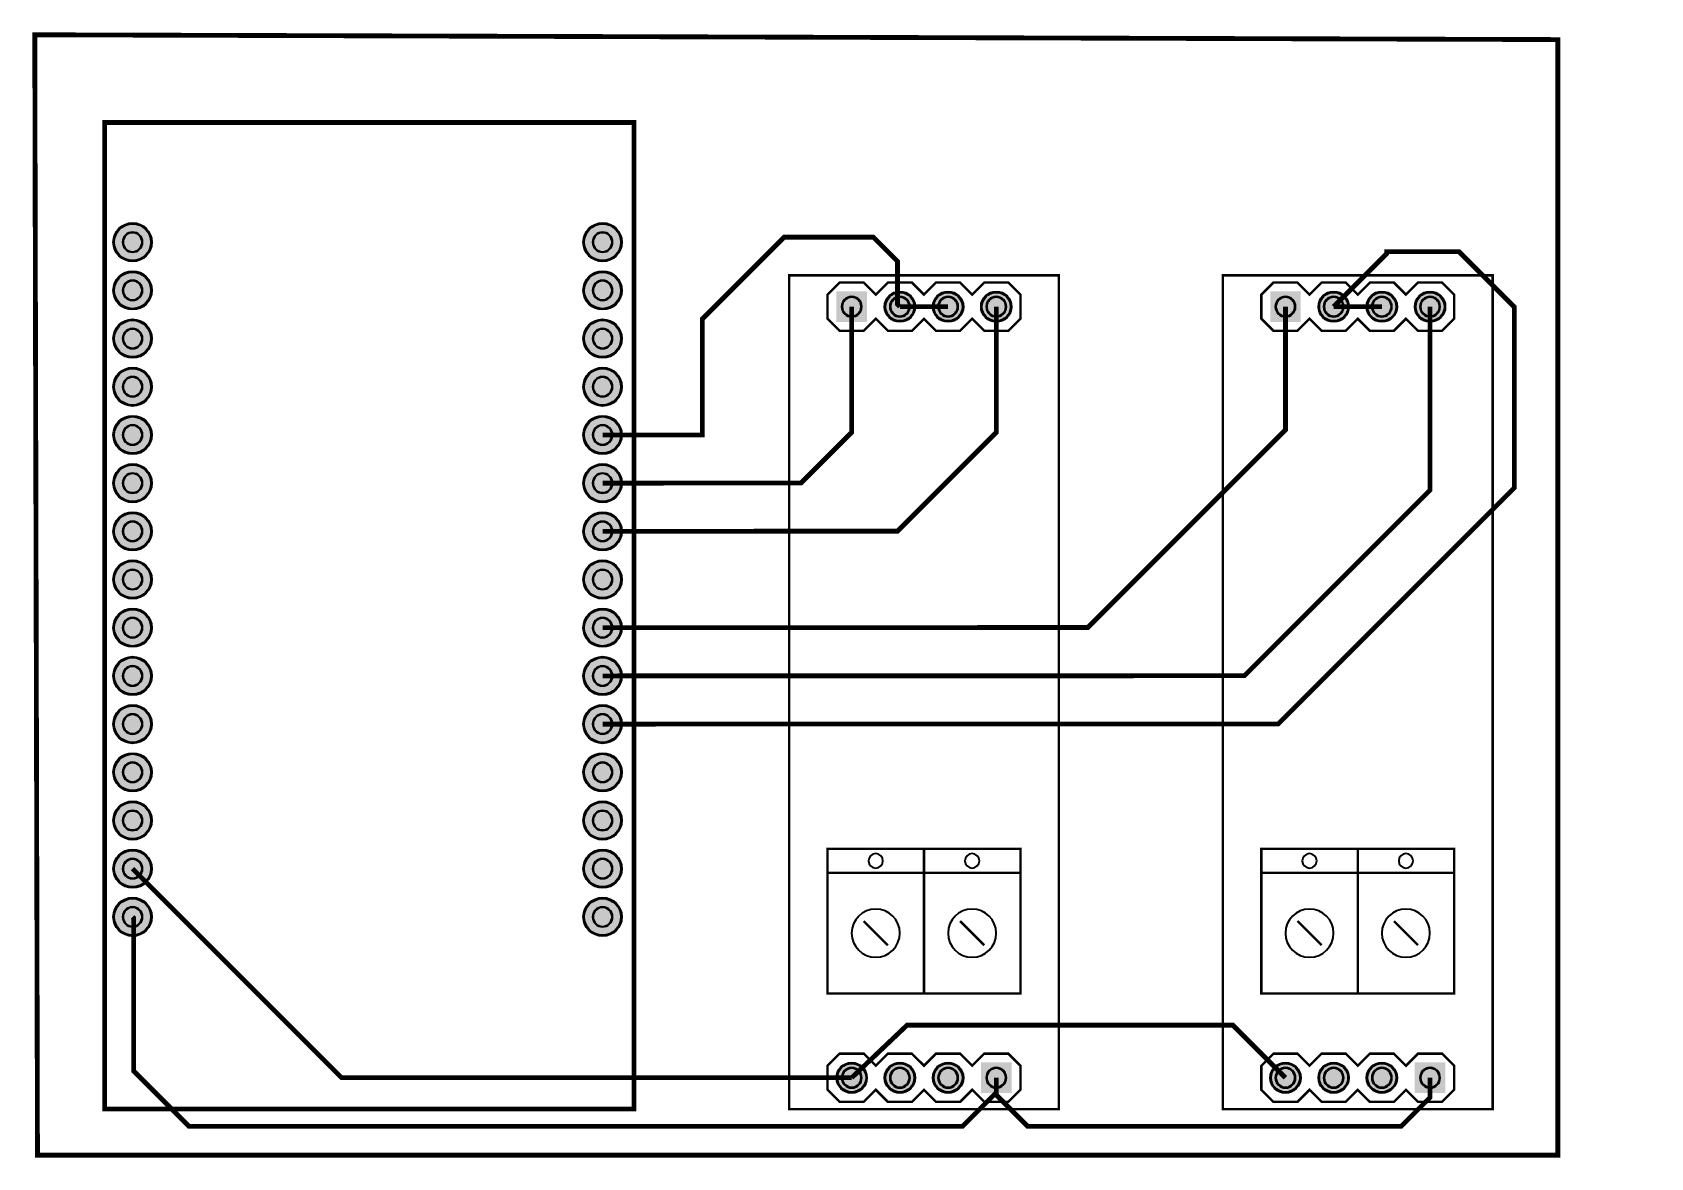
# Model space of a CAD drawing. Header units: millimetres. Extents: x 6.7 to 92, y -0.1 to 59.2.
import ezdxf

# ---------------------------------------------------------------- set-up
doc = ezdxf.new("R2010")
doc.units = ezdxf.units.MM
for name, color, linetype, true_color in [('BoardOutLine', 7, 'Continuous', 0xff00ff), ('BottomSolderMaskLayer', 7, 'Continuous', 0xaa00ff), ('Multi-Layer', 7, 'Continuous', 0xc0c0c0), ('TopLayer', 7, 'Continuous', 0xff0000), ('TopSilkLayer', 7, 'Continuous', 0xffcc00), ('TopSolderMaskLayer', 7, 'Continuous', 0x800080)]:
    doc.layers.add(name, color=color, linetype=linetype, true_color=true_color)

msp = doc.modelspace()

# ---------------------------------------------------------------- hatches: boundary and pattern name
at = {"layer": 'BottomSolderMaskLayer'}
for points in [[(10.995, 48.123, 1), (13.027, 48.123, 1)], [(35.765, 48.123, 1), (37.797, 48.123, 1)], [(10.995, 45.583, 1), (13.027, 45.583, 1)], [(35.765, 45.583, 1), (37.797, 45.583, 1)], [(50.716, 45.529), (50.716, 43.919), (49.106, 43.919), (49.106, 45.529)], [(51.646, 44.724, 1), (53.256, 44.724, 1)], [(54.186, 44.724, 1), (55.796, 44.724, 1)], [(56.726, 44.724, 1), (58.336, 44.724, 1)], [(73.576, 45.529), (73.576, 43.919), (71.966, 43.919), (71.966, 45.529)], [(74.506, 44.724, 1), (76.116, 44.724, 1)], [(77.046, 44.724, 1), (78.656, 44.724, 1)], [(79.586, 44.724, 1), (81.196, 44.724, 1)], [(10.995, 43.043, 1), (13.027, 43.043, 1)], [(35.765, 43.043, 1), (37.797, 43.043, 1)], [(10.995, 40.503, 1), (13.027, 40.503, 1)], [(35.765, 40.503, 1), (37.797, 40.503, 1)], [(10.995, 37.963, 1), (13.027, 37.963, 1)], [(35.765, 37.963, 1), (37.797, 37.963, 1)], [(10.995, 35.423, 1), (13.027, 35.423, 1)], [(35.765, 35.423, 1), (37.797, 35.423, 1)], [(10.995, 32.883, 1), (13.027, 32.883, 1)], [(35.765, 32.883, 1), (37.797, 32.883, 1)], [(10.995, 30.343, 1), (13.027, 30.343, 1)], [(35.765, 30.343, 1), (37.797, 30.343, 1)], [(10.995, 27.803, 1), (13.027, 27.803, 1)], [(35.765, 27.803, 1), (37.797, 27.803, 1)], [(10.995, 25.263, 1), (13.027, 25.263, 1)], [(35.765, 25.263, 1), (37.797, 25.263, 1)], [(10.995, 22.723, 1), (13.027, 22.723, 1)], [(35.765, 22.723, 1), (37.797, 22.723, 1)], [(10.995, 20.183, 1), (13.027, 20.183, 1)], [(35.765, 20.183, 1), (37.797, 20.183, 1)], [(10.995, 17.643, 1), (13.027, 17.643, 1)], [(35.765, 17.643, 1), (37.797, 17.643, 1)], [(10.995, 15.103, 1), (13.027, 15.103, 1)], [(35.765, 15.103, 1), (37.797, 15.103, 1)], [(10.995, 12.563, 1), (13.027, 12.563, 1)], [(35.765, 12.563, 1), (37.797, 12.563, 1)], [(49.106, 4.084, 1), (50.716, 4.084, 1)], [(51.646, 4.084, 1), (53.256, 4.084, 1)], [(54.186, 4.084, 1), (55.796, 4.084, 1)], [(56.726, 3.279), (56.726, 4.889), (58.336, 4.889), (58.336, 3.279)], [(71.966, 4.084, 1), (73.576, 4.084, 1)], [(74.506, 4.084, 1), (76.116, 4.084, 1)], [(77.046, 4.084, 1), (78.656, 4.084, 1)], [(79.586, 3.279), (79.586, 4.889), (81.196, 4.889), (81.196, 3.279)]]:
    msp.add_hatch(color=256, dxfattribs=at).paths.add_polyline_path(points)
at = {"layer": 'Multi-Layer'}
for points in [[(11.046, 48.123, 1), (12.976, 48.123, 1)], [(35.816, 48.123, 1), (37.746, 48.123, 1)], [(11.046, 45.583, 1), (12.976, 45.583, 1)], [(35.816, 45.583, 1), (37.746, 45.583, 1)], [(50.665, 45.478), (50.665, 43.97), (49.157, 43.97), (49.157, 45.478)], [(51.697, 44.724, 1), (53.205, 44.724, 1)], [(54.237, 44.724, 1), (55.745, 44.724, 1)], [(56.777, 44.724, 1), (58.285, 44.724, 1)], [(73.525, 45.478), (73.525, 43.97), (72.017, 43.97), (72.017, 45.478)], [(74.557, 44.724, 1), (76.065, 44.724, 1)], [(77.097, 44.724, 1), (78.605, 44.724, 1)], [(79.637, 44.724, 1), (81.145, 44.724, 1)], [(11.046, 43.043, 1), (12.976, 43.043, 1)], [(35.816, 43.043, 1), (37.746, 43.043, 1)], [(11.046, 40.503, 1), (12.976, 40.503, 1)], [(35.816, 40.503, 1), (37.746, 40.503, 1)], [(11.046, 37.963, 1), (12.976, 37.963, 1)], [(35.816, 37.963, 1), (37.746, 37.963, 1)], [(11.046, 35.423, 1), (12.976, 35.423, 1)], [(35.816, 35.423, 1), (37.746, 35.423, 1)], [(11.046, 32.883, 1), (12.976, 32.883, 1)], [(35.816, 32.883, 1), (37.746, 32.883, 1)], [(11.046, 30.343, 1), (12.976, 30.343, 1)], [(35.816, 30.343, 1), (37.746, 30.343, 1)], [(11.046, 27.803, 1), (12.976, 27.803, 1)], [(35.816, 27.803, 1), (37.746, 27.803, 1)], [(11.046, 25.263, 1), (12.976, 25.263, 1)], [(35.816, 25.263, 1), (37.746, 25.263, 1)], [(11.046, 22.723, 1), (12.976, 22.723, 1)], [(35.816, 22.723, 1), (37.746, 22.723, 1)], [(11.046, 20.183, 1), (12.976, 20.183, 1)], [(35.816, 20.183, 1), (37.746, 20.183, 1)], [(11.046, 17.643, 1), (12.976, 17.643, 1)], [(35.816, 17.643, 1), (37.746, 17.643, 1)], [(11.046, 15.103, 1), (12.976, 15.103, 1)], [(35.816, 15.103, 1), (37.746, 15.103, 1)], [(11.046, 12.563, 1), (12.976, 12.563, 1)], [(35.816, 12.563, 1), (37.746, 12.563, 1)], [(49.157, 4.084, 1), (50.665, 4.084, 1)], [(51.697, 4.084, 1), (53.205, 4.084, 1)], [(54.237, 4.084, 1), (55.745, 4.084, 1)], [(56.777, 3.33), (56.777, 4.838), (58.285, 4.838), (58.285, 3.33)], [(72.017, 4.084, 1), (73.525, 4.084, 1)], [(74.557, 4.084, 1), (76.065, 4.084, 1)], [(77.097, 4.084, 1), (78.605, 4.084, 1)], [(79.637, 3.33), (79.637, 4.838), (81.145, 4.838), (81.145, 3.33)]]:
    msp.add_hatch(color=256, dxfattribs=at).paths.add_polyline_path(points)
at = {"layer": 'TopSolderMaskLayer'}
for points in [[(10.995, 48.123, 1), (13.027, 48.123, 1)], [(35.765, 48.123, 1), (37.797, 48.123, 1)], [(10.995, 45.583, 1), (13.027, 45.583, 1)], [(35.765, 45.583, 1), (37.797, 45.583, 1)], [(50.716, 45.529), (50.716, 43.919), (49.106, 43.919), (49.106, 45.529)], [(51.646, 44.724, 1), (53.256, 44.724, 1)], [(54.186, 44.724, 1), (55.796, 44.724, 1)], [(56.726, 44.724, 1), (58.336, 44.724, 1)], [(73.576, 45.529), (73.576, 43.919), (71.966, 43.919), (71.966, 45.529)], [(74.506, 44.724, 1), (76.116, 44.724, 1)], [(77.046, 44.724, 1), (78.656, 44.724, 1)], [(79.586, 44.724, 1), (81.196, 44.724, 1)], [(10.995, 43.043, 1), (13.027, 43.043, 1)], [(35.765, 43.043, 1), (37.797, 43.043, 1)], [(10.995, 40.503, 1), (13.027, 40.503, 1)], [(35.765, 40.503, 1), (37.797, 40.503, 1)], [(10.995, 37.963, 1), (13.027, 37.963, 1)], [(35.765, 37.963, 1), (37.797, 37.963, 1)], [(10.995, 35.423, 1), (13.027, 35.423, 1)], [(35.765, 35.423, 1), (37.797, 35.423, 1)], [(10.995, 32.883, 1), (13.027, 32.883, 1)], [(35.765, 32.883, 1), (37.797, 32.883, 1)], [(10.995, 30.343, 1), (13.027, 30.343, 1)], [(35.765, 30.343, 1), (37.797, 30.343, 1)], [(10.995, 27.803, 1), (13.027, 27.803, 1)], [(35.765, 27.803, 1), (37.797, 27.803, 1)], [(10.995, 25.263, 1), (13.027, 25.263, 1)], [(35.765, 25.263, 1), (37.797, 25.263, 1)], [(10.995, 22.723, 1), (13.027, 22.723, 1)], [(35.765, 22.723, 1), (37.797, 22.723, 1)], [(10.995, 20.183, 1), (13.027, 20.183, 1)], [(35.765, 20.183, 1), (37.797, 20.183, 1)], [(10.995, 17.643, 1), (13.027, 17.643, 1)], [(35.765, 17.643, 1), (37.797, 17.643, 1)], [(10.995, 15.103, 1), (13.027, 15.103, 1)], [(35.765, 15.103, 1), (37.797, 15.103, 1)], [(10.995, 12.563, 1), (13.027, 12.563, 1)], [(35.765, 12.563, 1), (37.797, 12.563, 1)], [(49.106, 4.084, 1), (50.716, 4.084, 1)], [(51.646, 4.084, 1), (53.256, 4.084, 1)], [(54.186, 4.084, 1), (55.796, 4.084, 1)], [(56.726, 3.279), (56.726, 4.889), (58.336, 4.889), (58.336, 3.279)], [(71.966, 4.084, 1), (73.576, 4.084, 1)], [(74.506, 4.084, 1), (76.116, 4.084, 1)], [(77.046, 4.084, 1), (78.656, 4.084, 1)], [(79.586, 3.279), (79.586, 4.889), (81.196, 4.889), (81.196, 3.279)]]:
    msp.add_hatch(color=256, dxfattribs=at).paths.add_polyline_path(points)

# ---------------------------------------------------------------- linework, layer by layer
at = {"layer": 'BoardOutLine', "const_width": 0.254}
msp.add_lwpolyline([(6.858, 59.055), (87.122, 58.801), (87.122, 0), (7, 0), (6.858, 59.055)], close=True, dxfattribs=at)
at = {"layer": 'BottomSolderMaskLayer'}
for points in [[(11.485, 48.123), (11.485, 48.123)], [(12.537, 48.123), (12.537, 48.123)], [(36.255, 48.123), (36.255, 48.123)], [(37.307, 48.123), (37.307, 48.123)], [(11.485, 45.583), (11.485, 45.583)], [(12.537, 45.583), (12.537, 45.583)], [(36.255, 45.583), (36.255, 45.583)], [(37.307, 45.583), (37.307, 45.583)], [(49.377, 44.724), (49.377, 44.724)], [(50.445, 44.724), (50.445, 44.724)], [(51.917, 44.724), (51.917, 44.724)], [(52.985, 44.724), (52.985, 44.724)], [(54.457, 44.724), (54.457, 44.724)], [(55.525, 44.724), (55.525, 44.724)], [(56.997, 44.724), (56.997, 44.724)], [(58.065, 44.724), (58.065, 44.724)], [(72.237, 44.724), (72.237, 44.724)], [(73.305, 44.724), (73.305, 44.724)], [(74.777, 44.724), (74.777, 44.724)], [(75.845, 44.724), (75.845, 44.724)], [(77.317, 44.724), (77.317, 44.724)], [(78.385, 44.724), (78.385, 44.724)], [(79.857, 44.724), (79.857, 44.724)], [(80.925, 44.724), (80.925, 44.724)], [(11.485, 43.043), (11.485, 43.043)], [(12.537, 43.043), (12.537, 43.043)], [(36.255, 43.043), (36.255, 43.043)], [(37.307, 43.043), (37.307, 43.043)], [(11.485, 40.503), (11.485, 40.503)], [(12.537, 40.503), (12.537, 40.503)], [(36.255, 40.503), (36.255, 40.503)], [(37.307, 40.503), (37.307, 40.503)], [(11.485, 37.963), (11.485, 37.963)], [(12.537, 37.963), (12.537, 37.963)], [(36.255, 37.963), (36.255, 37.963)], [(37.307, 37.963), (37.307, 37.963)], [(11.485, 35.423), (11.485, 35.423)], [(12.537, 35.423), (12.537, 35.423)], [(36.255, 35.423), (36.255, 35.423)], [(37.307, 35.423), (37.307, 35.423)], [(11.485, 32.883), (11.485, 32.883)], [(12.537, 32.883), (12.537, 32.883)], [(36.255, 32.883), (36.255, 32.883)], [(37.307, 32.883), (37.307, 32.883)], [(11.485, 30.343), (11.485, 30.343)], [(12.537, 30.343), (12.537, 30.343)], [(36.255, 30.343), (36.255, 30.343)], [(37.307, 30.343), (37.307, 30.343)], [(11.485, 27.803), (11.485, 27.803)], [(12.537, 27.803), (12.537, 27.803)], [(36.255, 27.803), (36.255, 27.803)], [(37.307, 27.803), (37.307, 27.803)], [(11.485, 25.263), (11.485, 25.263)], [(12.537, 25.263), (12.537, 25.263)], [(36.255, 25.263), (36.255, 25.263)], [(37.307, 25.263), (37.307, 25.263)], [(11.485, 22.723), (11.485, 22.723)], [(12.537, 22.723), (12.537, 22.723)], [(36.255, 22.723), (36.255, 22.723)], [(37.307, 22.723), (37.307, 22.723)], [(11.485, 20.183), (11.485, 20.183)], [(12.537, 20.183), (12.537, 20.183)], [(36.255, 20.183), (36.255, 20.183)], [(37.307, 20.183), (37.307, 20.183)], [(11.485, 17.643), (11.485, 17.643)], [(12.537, 17.643), (12.537, 17.643)], [(36.255, 17.643), (36.255, 17.643)], [(37.307, 17.643), (37.307, 17.643)], [(11.485, 15.103), (11.485, 15.103)], [(12.537, 15.103), (12.537, 15.103)], [(36.255, 15.103), (36.255, 15.103)], [(37.307, 15.103), (37.307, 15.103)], [(11.485, 12.563), (11.485, 12.563)], [(12.537, 12.563), (12.537, 12.563)], [(36.255, 12.563), (36.255, 12.563)], [(37.307, 12.563), (37.307, 12.563)], [(49.377, 4.084), (49.377, 4.084)], [(50.445, 4.084), (50.445, 4.084)], [(51.917, 4.084), (51.917, 4.084)], [(52.985, 4.084), (52.985, 4.084)], [(54.457, 4.084), (54.457, 4.084)], [(55.525, 4.084), (55.525, 4.084)], [(56.997, 4.084), (56.997, 4.084)], [(58.065, 4.084), (58.065, 4.084)], [(72.237, 4.084), (72.237, 4.084)], [(73.305, 4.084), (73.305, 4.084)], [(74.777, 4.084), (74.777, 4.084)], [(75.845, 4.084), (75.845, 4.084)], [(77.317, 4.084), (77.317, 4.084)], [(78.385, 4.084), (78.385, 4.084)], [(79.857, 4.084), (79.857, 4.084)], [(80.925, 4.084), (80.925, 4.084)]]:
    msp.add_lwpolyline(points, close=True, dxfattribs=at)
for centre, radius in [((12.011, 48.123), 1.016), ((36.781, 48.123), 1.016), ((12.011, 45.583), 1.016), ((36.781, 45.583), 1.016), ((52.451, 44.724), 0.805), ((54.991, 44.724), 0.805), ((57.531, 44.724), 0.805), ((75.311, 44.724), 0.805), ((77.851, 44.724), 0.805), ((80.391, 44.724), 0.805), ((12.011, 43.043), 1.016), ((36.781, 43.043), 1.016), ((12.011, 40.503), 1.016), ((36.781, 40.503), 1.016), ((12.011, 37.963), 1.016), ((36.781, 37.963), 1.016), ((12.011, 35.423), 1.016), ((36.781, 35.423), 1.016), ((12.011, 32.883), 1.016), ((36.781, 32.883), 1.016), ((12.011, 30.343), 1.016), ((36.781, 30.343), 1.016), ((12.011, 27.803), 1.016), ((36.781, 27.803), 1.016), ((12.011, 25.263), 1.016), ((36.781, 25.263), 1.016), ((12.011, 22.723), 1.016), ((36.781, 22.723), 1.016), ((12.011, 20.183), 1.016), ((36.781, 20.183), 1.016), ((12.011, 17.643), 1.016), ((36.781, 17.643), 1.016), ((12.011, 15.103), 1.016), ((36.781, 15.103), 1.016), ((12.011, 12.563), 1.016), ((36.781, 12.563), 1.016), ((49.911, 4.084), 0.805), ((52.451, 4.084), 0.805), ((54.991, 4.084), 0.805), ((72.771, 4.084), 0.805), ((75.311, 4.084), 0.805), ((77.851, 4.084), 0.805)]:
    msp.add_circle(centre, radius, dxfattribs=at)
for centre, radius, start, end in [((12.011, 48.123), 0.526, 360, 180), ((36.781, 48.123), 0.526, 360, 180), ((12.011, 48.123), 0.526, 180, 360), ((36.781, 48.123), 0.526, 180, 360), ((12.011, 45.583), 0.526, 360, 180), ((36.781, 45.583), 0.526, 360, 180), ((12.011, 45.583), 0.526, 180, 360), ((36.781, 45.583), 0.526, 180, 360), ((49.911, 44.724), 0.534, 360, 540), ((52.451, 44.724), 0.534, 360, 540), ((54.991, 44.724), 0.534, 360, 540), ((57.531, 44.724), 0.534, 360, 540), ((72.771, 44.724), 0.534, 360, 540), ((75.311, 44.724), 0.534, 360, 540), ((77.851, 44.724), 0.534, 360, 540), ((80.391, 44.724), 0.534, 360, 540), ((49.911, 44.724), 0.534, 540, 360), ((52.451, 44.724), 0.534, 540, 360), ((54.991, 44.724), 0.534, 540, 360), ((57.531, 44.724), 0.534, 540, 360), ((72.771, 44.724), 0.534, 540, 360), ((75.311, 44.724), 0.534, 540, 360), ((77.851, 44.724), 0.534, 540, 360), ((80.391, 44.724), 0.534, 540, 360), ((12.011, 43.043), 0.526, 360, 180), ((36.781, 43.043), 0.526, 360, 180), ((12.011, 43.043), 0.526, 180, 360), ((36.781, 43.043), 0.526, 180, 360), ((12.011, 40.503), 0.526, 360, 180), ((36.781, 40.503), 0.526, 360, 180), ((12.011, 40.503), 0.526, 180, 360), ((36.781, 40.503), 0.526, 180, 360), ((12.011, 37.963), 0.526, 360, 180), ((36.781, 37.963), 0.526, 360, 180), ((12.011, 37.963), 0.526, 180, 360), ((36.781, 37.963), 0.526, 180, 360), ((12.011, 35.423), 0.526, 360, 180), ((36.781, 35.423), 0.526, 360, 180), ((12.011, 35.423), 0.526, 180, 360), ((36.781, 35.423), 0.526, 180, 360), ((12.011, 32.883), 0.526, 360, 180), ((36.781, 32.883), 0.526, 360, 180), ((12.011, 32.883), 0.526, 180, 360), ((36.781, 32.883), 0.526, 180, 360), ((12.011, 30.343), 0.526, 360, 180), ((36.781, 30.343), 0.526, 360, 180), ((12.011, 30.343), 0.526, 180, 360), ((36.781, 30.343), 0.526, 180, 360), ((12.011, 27.803), 0.526, 360, 180), ((36.781, 27.803), 0.526, 360, 180), ((12.011, 27.803), 0.526, 180, 360), ((36.781, 27.803), 0.526, 180, 360), ((12.011, 25.263), 0.526, 360, 180), ((36.781, 25.263), 0.526, 360, 180), ((12.011, 25.263), 0.526, 180, 360), ((36.781, 25.263), 0.526, 180, 360), ((12.011, 22.723), 0.526, 360, 180), ((36.781, 22.723), 0.526, 360, 180), ((12.011, 22.723), 0.526, 180, 360), ((36.781, 22.723), 0.526, 180, 360), ((12.011, 20.183), 0.526, 360, 180), ((36.781, 20.183), 0.526, 360, 180), ((12.011, 20.183), 0.526, 180, 360), ((36.781, 20.183), 0.526, 180, 360), ((12.011, 17.643), 0.526, 360, 180), ((36.781, 17.643), 0.526, 360, 180), ((12.011, 17.643), 0.526, 180, 360), ((36.781, 17.643), 0.526, 180, 360), ((12.011, 15.103), 0.526, 360, 180), ((36.781, 15.103), 0.526, 360, 180), ((12.011, 15.103), 0.526, 180, 360), ((36.781, 15.103), 0.526, 180, 360), ((12.011, 12.563), 0.526, 360, 180), ((36.781, 12.563), 0.526, 360, 180), ((12.011, 12.563), 0.526, 180, 360), ((36.781, 12.563), 0.526, 180, 360), ((49.911, 4.084), 0.534, 360, 180), ((52.451, 4.084), 0.534, 360, 180), ((54.991, 4.084), 0.534, 360, 180), ((57.531, 4.084), 0.534, 360, 180), ((72.771, 4.084), 0.534, 360, 180), ((75.311, 4.084), 0.534, 360, 180), ((77.851, 4.084), 0.534, 360, 180), ((80.391, 4.084), 0.534, 360, 180), ((49.911, 4.084), 0.534, 180, 360), ((52.451, 4.084), 0.534, 180, 360), ((54.991, 4.084), 0.534, 180, 360), ((57.531, 4.084), 0.534, 180, 360), ((72.771, 4.084), 0.534, 180, 360), ((75.311, 4.084), 0.534, 180, 360), ((77.851, 4.084), 0.534, 180, 360), ((80.391, 4.084), 0.534, 180, 360)]:
    msp.add_arc(centre, radius, start, end, dxfattribs=at)
at = {"layer": 'Multi-Layer'}
for points in [[(11.511, 48.123), (11.511, 48.123)], [(12.511, 48.123), (12.511, 48.123)], [(36.281, 48.123), (36.281, 48.123)], [(37.281, 48.123), (37.281, 48.123)], [(11.511, 45.583), (11.511, 45.583)], [(12.511, 45.583), (12.511, 45.583)], [(36.281, 45.583), (36.281, 45.583)], [(37.281, 45.583), (37.281, 45.583)], [(49.411, 44.724), (49.411, 44.724)], [(50.411, 44.724), (50.411, 44.724)], [(51.951, 44.724), (51.951, 44.724)], [(52.951, 44.724), (52.951, 44.724)], [(54.491, 44.724), (54.491, 44.724)], [(55.491, 44.724), (55.491, 44.724)], [(57.031, 44.724), (57.031, 44.724)], [(58.031, 44.724), (58.031, 44.724)], [(72.271, 44.724), (72.271, 44.724)], [(73.271, 44.724), (73.271, 44.724)], [(74.811, 44.724), (74.811, 44.724)], [(75.811, 44.724), (75.811, 44.724)], [(77.351, 44.724), (77.351, 44.724)], [(78.351, 44.724), (78.351, 44.724)], [(79.891, 44.724), (79.891, 44.724)], [(80.891, 44.724), (80.891, 44.724)], [(11.511, 43.043), (11.511, 43.043)], [(12.511, 43.043), (12.511, 43.043)], [(36.281, 43.043), (36.281, 43.043)], [(37.281, 43.043), (37.281, 43.043)], [(11.511, 40.503), (11.511, 40.503)], [(12.511, 40.503), (12.511, 40.503)], [(36.281, 40.503), (36.281, 40.503)], [(37.281, 40.503), (37.281, 40.503)], [(11.511, 37.963), (11.511, 37.963)], [(12.511, 37.963), (12.511, 37.963)], [(36.281, 37.963), (36.281, 37.963)], [(37.281, 37.963), (37.281, 37.963)], [(11.511, 35.423), (11.511, 35.423)], [(12.511, 35.423), (12.511, 35.423)], [(36.281, 35.423), (36.281, 35.423)], [(37.281, 35.423), (37.281, 35.423)], [(11.511, 32.883), (11.511, 32.883)], [(12.511, 32.883), (12.511, 32.883)], [(36.281, 32.883), (36.281, 32.883)], [(37.281, 32.883), (37.281, 32.883)], [(11.511, 30.343), (11.511, 30.343)], [(12.511, 30.343), (12.511, 30.343)], [(36.281, 30.343), (36.281, 30.343)], [(37.281, 30.343), (37.281, 30.343)], [(11.511, 27.803), (11.511, 27.803)], [(12.511, 27.803), (12.511, 27.803)], [(36.281, 27.803), (36.281, 27.803)], [(37.281, 27.803), (37.281, 27.803)], [(11.511, 25.263), (11.511, 25.263)], [(12.511, 25.263), (12.511, 25.263)], [(36.281, 25.263), (36.281, 25.263)], [(37.281, 25.263), (37.281, 25.263)], [(11.511, 22.723), (11.511, 22.723)], [(12.511, 22.723), (12.511, 22.723)], [(36.281, 22.723), (36.281, 22.723)], [(37.281, 22.723), (37.281, 22.723)], [(11.511, 20.183), (11.511, 20.183)], [(12.511, 20.183), (12.511, 20.183)], [(36.281, 20.183), (36.281, 20.183)], [(37.281, 20.183), (37.281, 20.183)], [(11.511, 17.643), (11.511, 17.643)], [(12.511, 17.643), (12.511, 17.643)], [(36.281, 17.643), (36.281, 17.643)], [(37.281, 17.643), (37.281, 17.643)], [(11.511, 15.103), (11.511, 15.103)], [(12.511, 15.103), (12.511, 15.103)], [(36.281, 15.103), (36.281, 15.103)], [(37.281, 15.103), (37.281, 15.103)], [(11.511, 12.563), (11.511, 12.563)], [(12.511, 12.563), (12.511, 12.563)], [(36.281, 12.563), (36.281, 12.563)], [(37.281, 12.563), (37.281, 12.563)], [(49.411, 4.084), (49.411, 4.084)], [(50.411, 4.084), (50.411, 4.084)], [(51.951, 4.084), (51.951, 4.084)], [(52.951, 4.084), (52.951, 4.084)], [(54.491, 4.084), (54.491, 4.084)], [(55.491, 4.084), (55.491, 4.084)], [(57.031, 4.084), (57.031, 4.084)], [(58.031, 4.084), (58.031, 4.084)], [(72.271, 4.084), (72.271, 4.084)], [(73.271, 4.084), (73.271, 4.084)], [(74.811, 4.084), (74.811, 4.084)], [(75.811, 4.084), (75.811, 4.084)], [(77.351, 4.084), (77.351, 4.084)], [(78.351, 4.084), (78.351, 4.084)], [(79.891, 4.084), (79.891, 4.084)], [(80.891, 4.084), (80.891, 4.084)]]:
    msp.add_lwpolyline(points, close=True, dxfattribs=at)
for centre, radius in [((12.011, 48.123), 0.965), ((36.781, 48.123), 0.965), ((12.011, 45.583), 0.965), ((36.781, 45.583), 0.965), ((52.451, 44.724), 0.754), ((54.991, 44.724), 0.754), ((57.531, 44.724), 0.754), ((75.311, 44.724), 0.754), ((77.851, 44.724), 0.754), ((80.391, 44.724), 0.754), ((12.011, 43.043), 0.965), ((36.781, 43.043), 0.965), ((12.011, 40.503), 0.965), ((36.781, 40.503), 0.965), ((12.011, 37.963), 0.965), ((36.781, 37.963), 0.965), ((12.011, 35.423), 0.965), ((36.781, 35.423), 0.965), ((12.011, 32.883), 0.965), ((36.781, 32.883), 0.965), ((12.011, 30.343), 0.965), ((36.781, 30.343), 0.965), ((12.011, 27.803), 0.965), ((36.781, 27.803), 0.965), ((12.011, 25.263), 0.965), ((36.781, 25.263), 0.965), ((12.011, 22.723), 0.965), ((36.781, 22.723), 0.965), ((12.011, 20.183), 0.965), ((36.781, 20.183), 0.965), ((12.011, 17.643), 0.965), ((36.781, 17.643), 0.965), ((12.011, 15.103), 0.965), ((36.781, 15.103), 0.965), ((12.011, 12.563), 0.965), ((36.781, 12.563), 0.965), ((49.911, 4.084), 0.754), ((52.451, 4.084), 0.754), ((54.991, 4.084), 0.754), ((72.771, 4.084), 0.754), ((75.311, 4.084), 0.754), ((77.851, 4.084), 0.754)]:
    msp.add_circle(centre, radius, dxfattribs=at)
for centre, start, end in [((12.011, 48.123), 360, 180), ((36.781, 48.123), 360, 180), ((12.011, 48.123), 180, 360), ((36.781, 48.123), 180, 360), ((12.011, 45.583), 360, 180), ((36.781, 45.583), 360, 180), ((12.011, 45.583), 180, 360), ((36.781, 45.583), 180, 360), ((49.911, 44.724), 360, 540), ((52.451, 44.724), 360, 540), ((54.991, 44.724), 360, 540), ((57.531, 44.724), 360, 540), ((72.771, 44.724), 360, 540), ((75.311, 44.724), 360, 540), ((77.851, 44.724), 360, 540), ((80.391, 44.724), 360, 540), ((49.911, 44.724), 540, 360), ((52.451, 44.724), 540, 360), ((54.991, 44.724), 540, 360), ((57.531, 44.724), 540, 360), ((72.771, 44.724), 540, 360), ((75.311, 44.724), 540, 360), ((77.851, 44.724), 540, 360), ((80.391, 44.724), 540, 360), ((12.011, 43.043), 360, 180), ((36.781, 43.043), 360, 180), ((12.011, 43.043), 180, 360), ((36.781, 43.043), 180, 360), ((12.011, 40.503), 360, 180), ((36.781, 40.503), 360, 180), ((12.011, 40.503), 180, 360), ((36.781, 40.503), 180, 360), ((12.011, 37.963), 360, 180), ((36.781, 37.963), 360, 180), ((12.011, 37.963), 180, 360), ((36.781, 37.963), 180, 360), ((12.011, 35.423), 360, 180), ((36.781, 35.423), 360, 180), ((12.011, 35.423), 180, 360), ((36.781, 35.423), 180, 360), ((12.011, 32.883), 360, 180), ((36.781, 32.883), 360, 180), ((12.011, 32.883), 180, 360), ((36.781, 32.883), 180, 360), ((12.011, 30.343), 360, 180), ((36.781, 30.343), 360, 180), ((12.011, 30.343), 180, 360), ((36.781, 30.343), 180, 360), ((12.011, 27.803), 360, 180), ((36.781, 27.803), 360, 180), ((12.011, 27.803), 180, 360), ((36.781, 27.803), 180, 360), ((12.011, 25.263), 360, 180), ((36.781, 25.263), 360, 180), ((12.011, 25.263), 180, 360), ((36.781, 25.263), 180, 360), ((12.011, 22.723), 360, 180), ((36.781, 22.723), 360, 180), ((12.011, 22.723), 180, 360), ((36.781, 22.723), 180, 360), ((12.011, 20.183), 360, 180), ((36.781, 20.183), 360, 180), ((12.011, 20.183), 180, 360), ((36.781, 20.183), 180, 360), ((12.011, 17.643), 360, 180), ((36.781, 17.643), 360, 180), ((12.011, 17.643), 180, 360), ((36.781, 17.643), 180, 360), ((12.011, 15.103), 360, 180), ((36.781, 15.103), 360, 180), ((12.011, 15.103), 180, 360), ((36.781, 15.103), 180, 360), ((12.011, 12.563), 360, 180), ((36.781, 12.563), 360, 180), ((12.011, 12.563), 180, 360), ((36.781, 12.563), 180, 360), ((49.911, 4.084), 360, 180), ((52.451, 4.084), 360, 180), ((54.991, 4.084), 360, 180), ((57.531, 4.084), 360, 180), ((72.771, 4.084), 360, 180), ((75.311, 4.084), 360, 180), ((77.851, 4.084), 360, 180), ((80.391, 4.084), 360, 180), ((49.911, 4.084), 180, 360), ((52.451, 4.084), 180, 360), ((54.991, 4.084), 180, 360), ((57.531, 4.084), 180, 360), ((72.771, 4.084), 180, 360), ((75.311, 4.084), 180, 360), ((77.851, 4.084), 180, 360), ((80.391, 4.084), 180, 360)]:
    msp.add_arc(centre, 0.5, start, end, dxfattribs=at)
at = {"layer": 'TopLayer', "const_width": 0.254}
for points in [[(36.781, 37.963), (42.037, 37.963), (42.037, 44.069), (46.355, 48.387), (51.054, 48.387), (52.324, 47.117), (52.324, 44.851), (52.451, 44.724)], [(36.782, 22.723), (72.39, 22.733), (84.836, 35.179), (84.836, 44.704), (81.915, 47.625), (78.105, 47.625), (78.105, 47.518), (75.311, 44.724)], [(57.531, 44.724), (57.531, 38.1), (52.324, 32.893), (36.782, 32.883)], [(72.771, 44.724), (72.771, 38.227), (62.357, 27.813), (36.782, 27.803)], [(80.391, 44.724), (80.391, 35.052), (70.612, 25.273), (36.782, 25.263)], [(49.911, 44.724), (49.911, 38.1), (47.244, 35.433), (36.782, 35.423)], [(54.991, 44.724), (52.451, 44.724)], [(75.311, 44.724), (77.851, 44.724)], [(12.011, 15.103), (23.03, 4.084), (49.911, 4.084)], [(57.531, 4.084), (57.531, 3.302), (55.753, 1.524), (14.986, 1.524), (12.065, 4.445), (12.065, 12.509), (12.011, 12.563)], [(72.771, 4.084), (69.997, 6.858), (52.832, 6.858), (49.911, 4.084), (49.911, 4.084)], [(80.391, 4.084), (80.391, 3.048), (78.867, 1.524), (59.182, 1.524), (57.531, 3.175), (57.531, 4.084)]]:
    msp.add_lwpolyline(points, dxfattribs=at)
at = {"layer": 'TopSilkLayer'}
for points, const_width in [([(10.541, 2.433), (10.541, 54.433), (38.441, 54.433), (38.441, 2.433), (10.541, 2.433)], 0.254), ([(60.833, 46.375), (60.833, 2.433), (46.609, 2.433), (46.609, 46.375), (60.833, 46.375)], 0.127), ([(58.166, 45.994), (58.801, 45.359), (58.801, 44.089), (58.166, 43.454), (56.896, 43.454), (56.261, 44.089), (55.626, 43.454), (54.356, 43.454), (53.721, 44.089), (53.086, 43.454), (51.816, 43.454), (51.181, 44.089), (50.546, 43.454), (49.276, 43.454), (48.641, 44.089), (48.641, 45.359), (49.276, 45.994), (50.546, 45.994), (51.181, 45.359), (51.816, 45.994), (53.086, 45.994), (53.721, 45.359), (54.356, 45.994), (55.626, 45.994), (56.261, 45.359), (56.896, 45.994), (58.166, 45.994)], 0.127), ([(83.693, 46.375), (83.693, 2.433), (69.469, 2.433), (69.469, 46.375), (83.693, 46.375)], 0.127), ([(81.026, 45.994), (81.661, 45.359), (81.661, 44.089), (81.026, 43.454), (79.756, 43.454), (79.121, 44.089), (78.486, 43.454), (77.216, 43.454), (76.581, 44.089), (75.946, 43.454), (74.676, 43.454), (74.041, 44.089), (73.406, 43.454), (72.136, 43.454), (71.501, 44.089), (71.501, 45.359), (72.136, 45.994), (73.406, 45.994), (74.041, 45.359), (74.676, 45.994), (75.946, 45.994), (76.581, 45.359), (77.216, 45.994), (78.486, 45.994), (79.121, 45.359), (79.756, 45.994), (81.026, 45.994)], 0.127), ([(48.641, 8.529), (48.641, 14.879), (48.641, 16.149), (53.721, 16.149), (58.801, 16.149), (58.801, 14.879), (58.801, 8.529), (53.721, 8.529), (48.641, 8.529)], 0.127), ([(71.501, 8.529), (71.501, 14.879), (71.501, 16.149), (76.581, 16.149), (81.661, 16.149), (81.661, 14.879), (81.661, 8.529), (76.581, 8.529), (71.501, 8.529)], 0.127), ([(49.276, 2.814), (48.641, 3.449), (48.641, 4.719), (49.276, 5.354), (50.546, 5.354), (51.181, 4.719), (51.816, 5.354), (53.086, 5.354), (53.721, 4.719), (54.356, 5.354), (55.626, 5.354), (56.261, 4.719), (56.896, 5.354), (58.166, 5.354), (58.801, 4.719), (58.801, 3.449), (58.166, 2.814), (56.896, 2.814), (56.261, 3.449), (55.626, 2.814), (54.356, 2.814), (53.721, 3.449), (53.086, 2.814), (51.816, 2.814), (51.181, 3.449), (50.546, 2.814), (49.276, 2.814)], 0.127), ([(72.136, 2.814), (71.501, 3.449), (71.501, 4.719), (72.136, 5.354), (73.406, 5.354), (74.041, 4.719), (74.676, 5.354), (75.946, 5.354), (76.581, 4.719), (77.216, 5.354), (78.486, 5.354), (79.121, 4.719), (79.756, 5.354), (81.026, 5.354), (81.661, 4.719), (81.661, 3.449), (81.026, 2.814), (79.756, 2.814), (79.121, 3.449), (78.486, 2.814), (77.216, 2.814), (76.581, 3.449), (75.946, 2.814), (74.676, 2.814), (74.041, 3.449), (73.406, 2.814), (72.136, 2.814)], 0.127)]:
    msp.add_lwpolyline(points, close=True, dxfattribs=dict(at, const_width=const_width))
at = {"layer": 'TopSilkLayer', "const_width": 0.127}
for points in [[(53.721, 16.149), (53.721, 8.529)], [(76.581, 16.149), (76.581, 8.529)], [(48.641, 14.879), (58.801, 14.879)], [(71.501, 14.879), (81.661, 14.879)], [(50.546, 12.339), (51.816, 11.069)], [(55.626, 12.339), (56.896, 11.069)], [(73.406, 12.339), (74.676, 11.069)], [(78.486, 12.339), (79.756, 11.069)]]:
    msp.add_lwpolyline(points, dxfattribs=at)
at = {"layer": 'TopSilkLayer'}
for centre, radius, start in [((51.179, 15.514), 0.381, 270.30558), ((56.259, 15.514), 0.381, 270.30558), ((74.039, 15.514), 0.381, 270.30558), ((79.119, 15.514), 0.381, 270.30558), ((51.178, 11.704), 1.27, 270.14897), ((56.258, 11.704), 1.27, 270.14897), ((74.038, 11.704), 1.27, 270.14897), ((79.118, 11.704), 1.27, 270.14897)]:
    msp.add_arc(centre, radius, start, 270, dxfattribs=at)
at = {"layer": 'TopSolderMaskLayer'}
for points in [[(11.485, 48.123), (11.485, 48.123)], [(12.537, 48.123), (12.537, 48.123)], [(36.255, 48.123), (36.255, 48.123)], [(37.307, 48.123), (37.307, 48.123)], [(11.485, 45.583), (11.485, 45.583)], [(12.537, 45.583), (12.537, 45.583)], [(36.255, 45.583), (36.255, 45.583)], [(37.307, 45.583), (37.307, 45.583)], [(49.377, 44.724), (49.377, 44.724)], [(50.445, 44.724), (50.445, 44.724)], [(51.917, 44.724), (51.917, 44.724)], [(52.985, 44.724), (52.985, 44.724)], [(54.457, 44.724), (54.457, 44.724)], [(55.525, 44.724), (55.525, 44.724)], [(56.997, 44.724), (56.997, 44.724)], [(58.065, 44.724), (58.065, 44.724)], [(72.237, 44.724), (72.237, 44.724)], [(73.305, 44.724), (73.305, 44.724)], [(74.777, 44.724), (74.777, 44.724)], [(75.845, 44.724), (75.845, 44.724)], [(77.317, 44.724), (77.317, 44.724)], [(78.385, 44.724), (78.385, 44.724)], [(79.857, 44.724), (79.857, 44.724)], [(80.925, 44.724), (80.925, 44.724)], [(11.485, 43.043), (11.485, 43.043)], [(12.537, 43.043), (12.537, 43.043)], [(36.255, 43.043), (36.255, 43.043)], [(37.307, 43.043), (37.307, 43.043)], [(11.485, 40.503), (11.485, 40.503)], [(12.537, 40.503), (12.537, 40.503)], [(36.255, 40.503), (36.255, 40.503)], [(37.307, 40.503), (37.307, 40.503)], [(11.485, 37.963), (11.485, 37.963)], [(12.537, 37.963), (12.537, 37.963)], [(36.255, 37.963), (36.255, 37.963)], [(37.307, 37.963), (37.307, 37.963)], [(11.485, 35.423), (11.485, 35.423)], [(12.537, 35.423), (12.537, 35.423)], [(36.255, 35.423), (36.255, 35.423)], [(37.307, 35.423), (37.307, 35.423)], [(11.485, 32.883), (11.485, 32.883)], [(12.537, 32.883), (12.537, 32.883)], [(36.255, 32.883), (36.255, 32.883)], [(37.307, 32.883), (37.307, 32.883)], [(11.485, 30.343), (11.485, 30.343)], [(12.537, 30.343), (12.537, 30.343)], [(36.255, 30.343), (36.255, 30.343)], [(37.307, 30.343), (37.307, 30.343)], [(11.485, 27.803), (11.485, 27.803)], [(12.537, 27.803), (12.537, 27.803)], [(36.255, 27.803), (36.255, 27.803)], [(37.307, 27.803), (37.307, 27.803)], [(11.485, 25.263), (11.485, 25.263)], [(12.537, 25.263), (12.537, 25.263)], [(36.255, 25.263), (36.255, 25.263)], [(37.307, 25.263), (37.307, 25.263)], [(11.485, 22.723), (11.485, 22.723)], [(12.537, 22.723), (12.537, 22.723)], [(36.255, 22.723), (36.255, 22.723)], [(37.307, 22.723), (37.307, 22.723)], [(11.485, 20.183), (11.485, 20.183)], [(12.537, 20.183), (12.537, 20.183)], [(36.255, 20.183), (36.255, 20.183)], [(37.307, 20.183), (37.307, 20.183)], [(11.485, 17.643), (11.485, 17.643)], [(12.537, 17.643), (12.537, 17.643)], [(36.255, 17.643), (36.255, 17.643)], [(37.307, 17.643), (37.307, 17.643)], [(11.485, 15.103), (11.485, 15.103)], [(12.537, 15.103), (12.537, 15.103)], [(36.255, 15.103), (36.255, 15.103)], [(37.307, 15.103), (37.307, 15.103)], [(11.485, 12.563), (11.485, 12.563)], [(12.537, 12.563), (12.537, 12.563)], [(36.255, 12.563), (36.255, 12.563)], [(37.307, 12.563), (37.307, 12.563)], [(49.377, 4.084), (49.377, 4.084)], [(50.445, 4.084), (50.445, 4.084)], [(51.917, 4.084), (51.917, 4.084)], [(52.985, 4.084), (52.985, 4.084)], [(54.457, 4.084), (54.457, 4.084)], [(55.525, 4.084), (55.525, 4.084)], [(56.997, 4.084), (56.997, 4.084)], [(58.065, 4.084), (58.065, 4.084)], [(72.237, 4.084), (72.237, 4.084)], [(73.305, 4.084), (73.305, 4.084)], [(74.777, 4.084), (74.777, 4.084)], [(75.845, 4.084), (75.845, 4.084)], [(77.317, 4.084), (77.317, 4.084)], [(78.385, 4.084), (78.385, 4.084)], [(79.857, 4.084), (79.857, 4.084)], [(80.925, 4.084), (80.925, 4.084)]]:
    msp.add_lwpolyline(points, close=True, dxfattribs=at)
for centre, radius in [((12.011, 48.123), 1.016), ((36.781, 48.123), 1.016), ((12.011, 45.583), 1.016), ((36.781, 45.583), 1.016), ((52.451, 44.724), 0.805), ((54.991, 44.724), 0.805), ((57.531, 44.724), 0.805), ((75.311, 44.724), 0.805), ((77.851, 44.724), 0.805), ((80.391, 44.724), 0.805), ((12.011, 43.043), 1.016), ((36.781, 43.043), 1.016), ((12.011, 40.503), 1.016), ((36.781, 40.503), 1.016), ((12.011, 37.963), 1.016), ((36.781, 37.963), 1.016), ((12.011, 35.423), 1.016), ((36.781, 35.423), 1.016), ((12.011, 32.883), 1.016), ((36.781, 32.883), 1.016), ((12.011, 30.343), 1.016), ((36.781, 30.343), 1.016), ((12.011, 27.803), 1.016), ((36.781, 27.803), 1.016), ((12.011, 25.263), 1.016), ((36.781, 25.263), 1.016), ((12.011, 22.723), 1.016), ((36.781, 22.723), 1.016), ((12.011, 20.183), 1.016), ((36.781, 20.183), 1.016), ((12.011, 17.643), 1.016), ((36.781, 17.643), 1.016), ((12.011, 15.103), 1.016), ((36.781, 15.103), 1.016), ((12.011, 12.563), 1.016), ((36.781, 12.563), 1.016), ((49.911, 4.084), 0.805), ((52.451, 4.084), 0.805), ((54.991, 4.084), 0.805), ((72.771, 4.084), 0.805), ((75.311, 4.084), 0.805), ((77.851, 4.084), 0.805)]:
    msp.add_circle(centre, radius, dxfattribs=at)
for centre, radius, start, end in [((12.011, 48.123), 0.526, 360, 180), ((36.781, 48.123), 0.526, 360, 180), ((12.011, 48.123), 0.526, 180, 360), ((36.781, 48.123), 0.526, 180, 360), ((12.011, 45.583), 0.526, 360, 180), ((36.781, 45.583), 0.526, 360, 180), ((12.011, 45.583), 0.526, 180, 360), ((36.781, 45.583), 0.526, 180, 360), ((49.911, 44.724), 0.534, 360, 540), ((52.451, 44.724), 0.534, 360, 540), ((54.991, 44.724), 0.534, 360, 540), ((57.531, 44.724), 0.534, 360, 540), ((72.771, 44.724), 0.534, 360, 540), ((75.311, 44.724), 0.534, 360, 540), ((77.851, 44.724), 0.534, 360, 540), ((80.391, 44.724), 0.534, 360, 540), ((49.911, 44.724), 0.534, 540, 360), ((52.451, 44.724), 0.534, 540, 360), ((54.991, 44.724), 0.534, 540, 360), ((57.531, 44.724), 0.534, 540, 360), ((72.771, 44.724), 0.534, 540, 360), ((75.311, 44.724), 0.534, 540, 360), ((77.851, 44.724), 0.534, 540, 360), ((80.391, 44.724), 0.534, 540, 360), ((12.011, 43.043), 0.526, 360, 180), ((36.781, 43.043), 0.526, 360, 180), ((12.011, 43.043), 0.526, 180, 360), ((36.781, 43.043), 0.526, 180, 360), ((12.011, 40.503), 0.526, 360, 180), ((36.781, 40.503), 0.526, 360, 180), ((12.011, 40.503), 0.526, 180, 360), ((36.781, 40.503), 0.526, 180, 360), ((12.011, 37.963), 0.526, 360, 180), ((36.781, 37.963), 0.526, 360, 180), ((12.011, 37.963), 0.526, 180, 360), ((36.781, 37.963), 0.526, 180, 360), ((12.011, 35.423), 0.526, 360, 180), ((36.781, 35.423), 0.526, 360, 180), ((12.011, 35.423), 0.526, 180, 360), ((36.781, 35.423), 0.526, 180, 360), ((12.011, 32.883), 0.526, 360, 180), ((36.781, 32.883), 0.526, 360, 180), ((12.011, 32.883), 0.526, 180, 360), ((36.781, 32.883), 0.526, 180, 360), ((12.011, 30.343), 0.526, 360, 180), ((36.781, 30.343), 0.526, 360, 180), ((12.011, 30.343), 0.526, 180, 360), ((36.781, 30.343), 0.526, 180, 360), ((12.011, 27.803), 0.526, 360, 180), ((36.781, 27.803), 0.526, 360, 180), ((12.011, 27.803), 0.526, 180, 360), ((36.781, 27.803), 0.526, 180, 360), ((12.011, 25.263), 0.526, 360, 180), ((36.781, 25.263), 0.526, 360, 180), ((12.011, 25.263), 0.526, 180, 360), ((36.781, 25.263), 0.526, 180, 360), ((12.011, 22.723), 0.526, 360, 180), ((36.781, 22.723), 0.526, 360, 180), ((12.011, 22.723), 0.526, 180, 360), ((36.781, 22.723), 0.526, 180, 360), ((12.011, 20.183), 0.526, 360, 180), ((36.781, 20.183), 0.526, 360, 180), ((12.011, 20.183), 0.526, 180, 360), ((36.781, 20.183), 0.526, 180, 360), ((12.011, 17.643), 0.526, 360, 180), ((36.781, 17.643), 0.526, 360, 180), ((12.011, 17.643), 0.526, 180, 360), ((36.781, 17.643), 0.526, 180, 360), ((12.011, 15.103), 0.526, 360, 180), ((36.781, 15.103), 0.526, 360, 180), ((12.011, 15.103), 0.526, 180, 360), ((36.781, 15.103), 0.526, 180, 360), ((12.011, 12.563), 0.526, 360, 180), ((36.781, 12.563), 0.526, 360, 180), ((12.011, 12.563), 0.526, 180, 360), ((36.781, 12.563), 0.526, 180, 360), ((49.911, 4.084), 0.534, 360, 180), ((52.451, 4.084), 0.534, 360, 180), ((54.991, 4.084), 0.534, 360, 180), ((57.531, 4.084), 0.534, 360, 180), ((72.771, 4.084), 0.534, 360, 180), ((75.311, 4.084), 0.534, 360, 180), ((77.851, 4.084), 0.534, 360, 180), ((80.391, 4.084), 0.534, 360, 180), ((49.911, 4.084), 0.534, 180, 360), ((52.451, 4.084), 0.534, 180, 360), ((54.991, 4.084), 0.534, 180, 360), ((57.531, 4.084), 0.534, 180, 360), ((72.771, 4.084), 0.534, 180, 360), ((75.311, 4.084), 0.534, 180, 360), ((77.851, 4.084), 0.534, 180, 360), ((80.391, 4.084), 0.534, 180, 360)]:
    msp.add_arc(centre, radius, start, end, dxfattribs=at)

doc.saveas('drawing.dxf')
